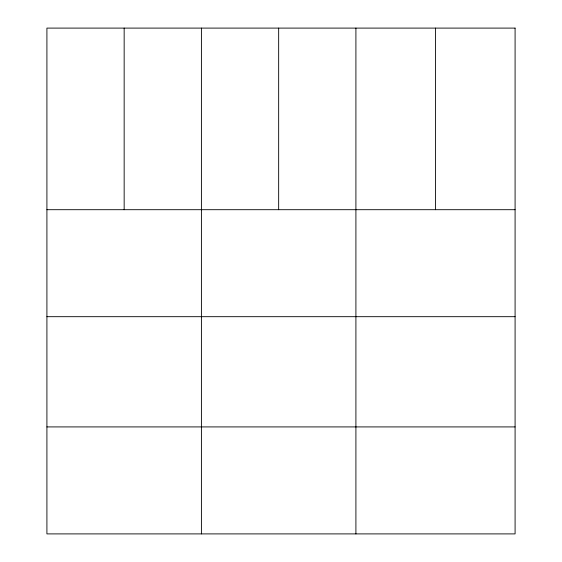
<?xml version="1.0" encoding="UTF-8"?>
<svg xmlns="http://www.w3.org/2000/svg" width="562" height="562" viewBox="0 0 562 562"><rect width="100%" height="100%" fill="white"/><g stroke="black" fill="none" stroke-linecap="round" stroke-linejoin="round"><path stroke-width="0.84" d="M46.913 209.696L515.087 209.696M46.913 316.687L515.087 316.687M46.913 426.916L515.087 426.916M435.501 28.1L435.501 209.696M355.908 28.1L355.908 533.9M278.661 28.1L278.661 209.696M201.407 28.1L201.407 533.9M124.16 28.1L124.16 209.696M515.087 28.1L46.913 28.1L46.913 533.9L515.087 533.9L515.087 28.1"/></g></svg>
